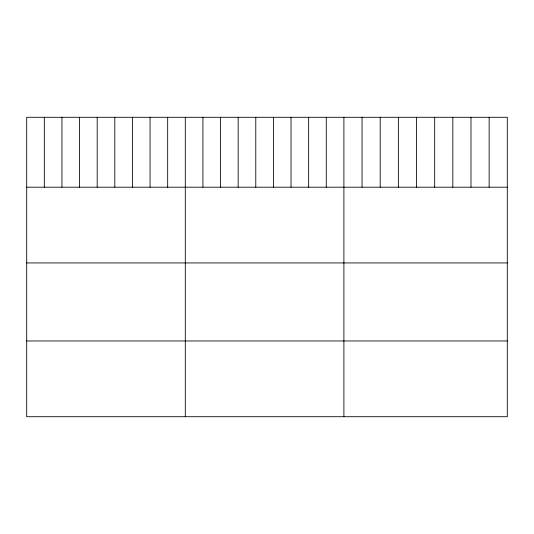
<?xml version="1.0" encoding="UTF-8"?>
<svg xmlns="http://www.w3.org/2000/svg" width="534" height="534" viewBox="0 0 534 534"><rect width="100%" height="100%" fill="white"/><g stroke="black" fill="none" stroke-linecap="round" stroke-linejoin="round"><path stroke-width="0.8" d="M507.3 187.194L507.3 416.714L26.7 416.714L26.7 117.286L507.3 117.286L507.3 187.194L26.7 187.194M26.7 262.935L507.3 262.935M26.7 340.972L507.3 340.972M489.144 117.286L489.144 187.194M470.988 117.286L470.988 187.194M452.832 117.286L452.832 187.194M434.676 117.286L434.676 187.194M416.52 117.286L416.52 187.194M398.364 117.286L398.364 187.194M380.208 117.286L380.208 187.194M362.052 117.286L362.052 187.194M343.896 117.286L343.896 416.714M326.274 117.286L326.274 187.194M308.652 117.286L308.652 187.194M291.03 117.286L291.03 187.194M273.408 117.286L273.408 187.194M255.786 117.286L255.786 187.194M238.164 117.286L238.164 187.194M220.542 117.286L220.542 187.194M202.92 117.286L202.92 187.194M185.298 117.286L185.298 416.714M167.676 117.286L167.676 187.194M150.054 117.286L150.054 187.194M132.432 117.286L132.432 187.194M114.81 117.286L114.81 187.194M97.188 117.286L97.188 187.194M79.566 117.286L79.566 187.194M61.944 117.286L61.944 187.194M44.322 117.286L44.322 187.194"/></g></svg>
